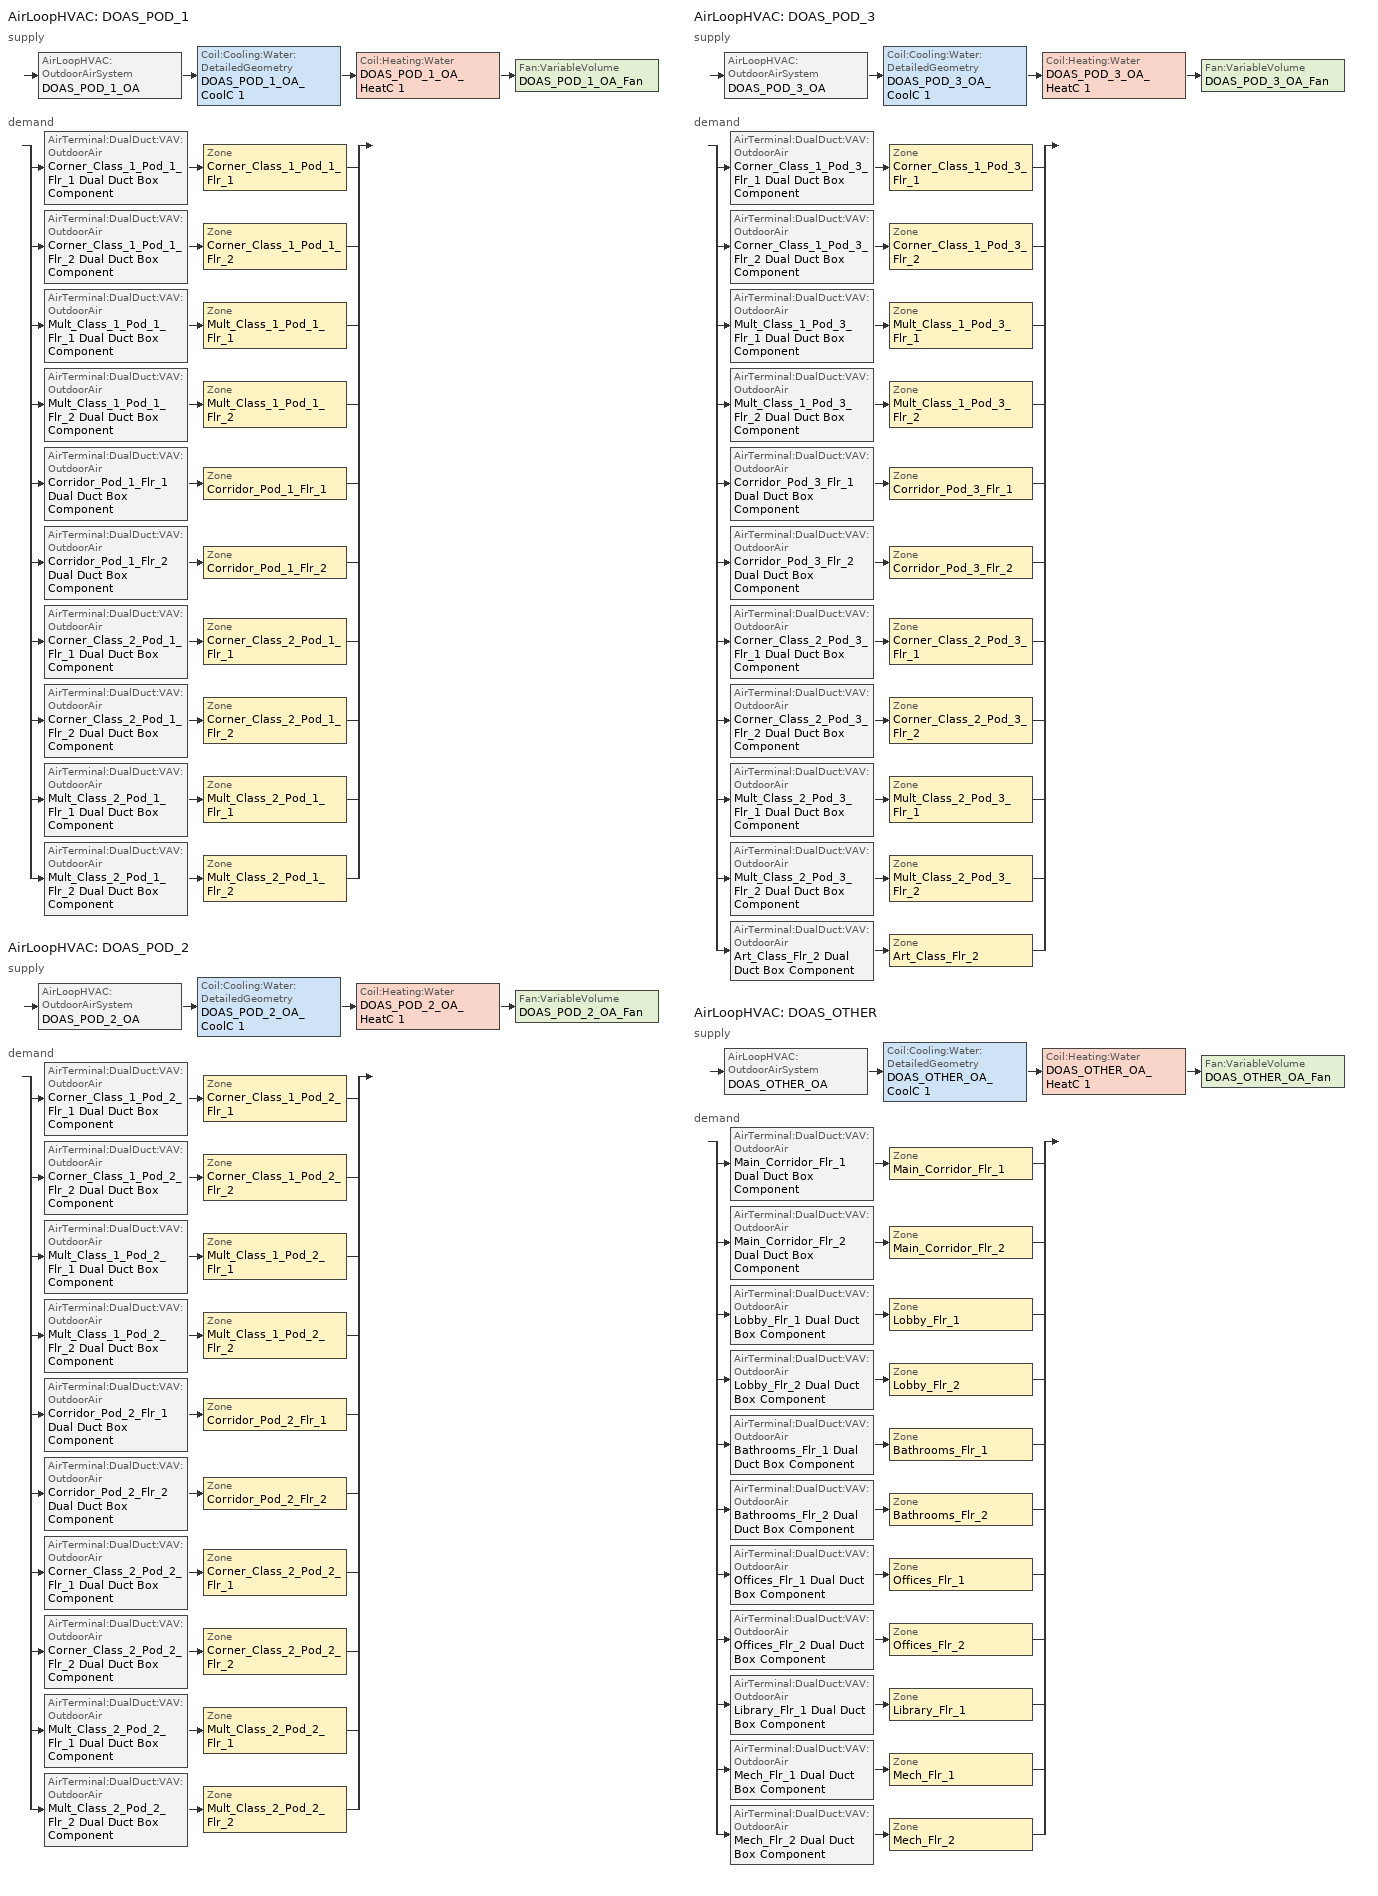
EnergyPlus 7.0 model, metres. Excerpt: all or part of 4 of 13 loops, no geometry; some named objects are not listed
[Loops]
AirLoopHVAC 'DOAS_POD_1'
 supply: AirLoopHVAC:OutdoorAirSystem 'DOAS_POD_1_OA' > Coil:Cooling:Water:DetailedGeometry 'DOAS_POD_1_OA_CoolC 1' > Coil:Heating:Water 'DOAS_POD_1_OA_HeatC 1' > Fan:VariableVolume 'DOAS_POD_1_OA_Fan'
 demand: split
  | AirTerminal:DualDuct:VAV:OutdoorAir 'Corner_Class_1_Pod_1_Flr_1 Dual Duct Box Component' > Zone 'Corner_Class_1_Pod_1_Flr_1'
  | AirTerminal:DualDuct:VAV:OutdoorAir 'Corner_Class_1_Pod_1_Flr_2 Dual Duct Box Component' > Zone 'Corner_Class_1_Pod_1_Flr_2'
  | AirTerminal:DualDuct:VAV:OutdoorAir 'Mult_Class_1_Pod_1_Flr_1 Dual Duct Box Component' > Zone 'Mult_Class_1_Pod_1_Flr_1'
  | AirTerminal:DualDuct:VAV:OutdoorAir 'Mult_Class_1_Pod_1_Flr_2 Dual Duct Box Component' > Zone 'Mult_Class_1_Pod_1_Flr_2'
  | AirTerminal:DualDuct:VAV:OutdoorAir 'Corridor_Pod_1_Flr_1 Dual Duct Box Component' > Zone 'Corridor_Pod_1_Flr_1'
  | AirTerminal:DualDuct:VAV:OutdoorAir 'Corridor_Pod_1_Flr_2 Dual Duct Box Component' > Zone 'Corridor_Pod_1_Flr_2'
  | AirTerminal:DualDuct:VAV:OutdoorAir 'Corner_Class_2_Pod_1_Flr_1 Dual Duct Box Component' > Zone 'Corner_Class_2_Pod_1_Flr_1'
  | AirTerminal:DualDuct:VAV:OutdoorAir 'Corner_Class_2_Pod_1_Flr_2 Dual Duct Box Component' > Zone 'Corner_Class_2_Pod_1_Flr_2'
  | AirTerminal:DualDuct:VAV:OutdoorAir 'Mult_Class_2_Pod_1_Flr_1 Dual Duct Box Component' > Zone 'Mult_Class_2_Pod_1_Flr_1'
  | AirTerminal:DualDuct:VAV:OutdoorAir 'Mult_Class_2_Pod_1_Flr_2 Dual Duct Box Component' > Zone 'Mult_Class_2_Pod_1_Flr_2'
AirLoopHVAC 'DOAS_POD_2'
 supply: AirLoopHVAC:OutdoorAirSystem 'DOAS_POD_2_OA' > Coil:Cooling:Water:DetailedGeometry 'DOAS_POD_2_OA_CoolC 1' > Coil:Heating:Water 'DOAS_POD_2_OA_HeatC 1' > Fan:VariableVolume 'DOAS_POD_2_OA_Fan'
 demand: split
  | AirTerminal:DualDuct:VAV:OutdoorAir 'Corner_Class_1_Pod_2_Flr_1 Dual Duct Box Component' > Zone 'Corner_Class_1_Pod_2_Flr_1'
  | AirTerminal:DualDuct:VAV:OutdoorAir 'Corner_Class_1_Pod_2_Flr_2 Dual Duct Box Component' > Zone 'Corner_Class_1_Pod_2_Flr_2'
  | AirTerminal:DualDuct:VAV:OutdoorAir 'Mult_Class_1_Pod_2_Flr_1 Dual Duct Box Component' > Zone 'Mult_Class_1_Pod_2_Flr_1'
  | AirTerminal:DualDuct:VAV:OutdoorAir 'Mult_Class_1_Pod_2_Flr_2 Dual Duct Box Component' > Zone 'Mult_Class_1_Pod_2_Flr_2'
  | AirTerminal:DualDuct:VAV:OutdoorAir 'Corridor_Pod_2_Flr_1 Dual Duct Box Component' > Zone 'Corridor_Pod_2_Flr_1'
  | AirTerminal:DualDuct:VAV:OutdoorAir 'Corridor_Pod_2_Flr_2 Dual Duct Box Component' > Zone 'Corridor_Pod_2_Flr_2'
  | AirTerminal:DualDuct:VAV:OutdoorAir 'Corner_Class_2_Pod_2_Flr_1 Dual Duct Box Component' > Zone 'Corner_Class_2_Pod_2_Flr_1'
  | AirTerminal:DualDuct:VAV:OutdoorAir 'Corner_Class_2_Pod_2_Flr_2 Dual Duct Box Component' > Zone 'Corner_Class_2_Pod_2_Flr_2'
  | AirTerminal:DualDuct:VAV:OutdoorAir 'Mult_Class_2_Pod_2_Flr_1 Dual Duct Box Component' > Zone 'Mult_Class_2_Pod_2_Flr_1'
  | AirTerminal:DualDuct:VAV:OutdoorAir 'Mult_Class_2_Pod_2_Flr_2 Dual Duct Box Component' > Zone 'Mult_Class_2_Pod_2_Flr_2'
AirLoopHVAC 'DOAS_POD_3'
 supply: AirLoopHVAC:OutdoorAirSystem 'DOAS_POD_3_OA' > Coil:Cooling:Water:DetailedGeometry 'DOAS_POD_3_OA_CoolC 1' > Coil:Heating:Water 'DOAS_POD_3_OA_HeatC 1' > Fan:VariableVolume 'DOAS_POD_3_OA_Fan'
 demand: split
  | AirTerminal:DualDuct:VAV:OutdoorAir 'Corner_Class_1_Pod_3_Flr_1 Dual Duct Box Component' > Zone 'Corner_Class_1_Pod_3_Flr_1'
  | AirTerminal:DualDuct:VAV:OutdoorAir 'Corner_Class_1_Pod_3_Flr_2 Dual Duct Box Component' > Zone 'Corner_Class_1_Pod_3_Flr_2'
  | AirTerminal:DualDuct:VAV:OutdoorAir 'Mult_Class_1_Pod_3_Flr_1 Dual Duct Box Component' > Zone 'Mult_Class_1_Pod_3_Flr_1'
  | AirTerminal:DualDuct:VAV:OutdoorAir 'Mult_Class_1_Pod_3_Flr_2 Dual Duct Box Component' > Zone 'Mult_Class_1_Pod_3_Flr_2'
  | AirTerminal:DualDuct:VAV:OutdoorAir 'Corridor_Pod_3_Flr_1 Dual Duct Box Component' > Zone 'Corridor_Pod_3_Flr_1'
  | AirTerminal:DualDuct:VAV:OutdoorAir 'Corridor_Pod_3_Flr_2 Dual Duct Box Component' > Zone 'Corridor_Pod_3_Flr_2'
  | AirTerminal:DualDuct:VAV:OutdoorAir 'Corner_Class_2_Pod_3_Flr_1 Dual Duct Box Component' > Zone 'Corner_Class_2_Pod_3_Flr_1'
  | AirTerminal:DualDuct:VAV:OutdoorAir 'Corner_Class_2_Pod_3_Flr_2 Dual Duct Box Component' > Zone 'Corner_Class_2_Pod_3_Flr_2'
  | AirTerminal:DualDuct:VAV:OutdoorAir 'Mult_Class_2_Pod_3_Flr_1 Dual Duct Box Component' > Zone 'Mult_Class_2_Pod_3_Flr_1'
  | AirTerminal:DualDuct:VAV:OutdoorAir 'Mult_Class_2_Pod_3_Flr_2 Dual Duct Box Component' > Zone 'Mult_Class_2_Pod_3_Flr_2'
  | AirTerminal:DualDuct:VAV:OutdoorAir 'Art_Class_Flr_2 Dual Duct Box Component' > Zone 'Art_Class_Flr_2'
AirLoopHVAC 'DOAS_OTHER'
 supply: AirLoopHVAC:OutdoorAirSystem 'DOAS_OTHER_OA' > Coil:Cooling:Water:DetailedGeometry 'DOAS_OTHER_OA_CoolC 1' > Coil:Heating:Water 'DOAS_OTHER_OA_HeatC 1' > Fan:VariableVolume 'DOAS_OTHER_OA_Fan'
 demand: split
  | AirTerminal:DualDuct:VAV:OutdoorAir 'Main_Corridor_Flr_1 Dual Duct Box Component' > Zone 'Main_Corridor_Flr_1'
  | AirTerminal:DualDuct:VAV:OutdoorAir 'Main_Corridor_Flr_2 Dual Duct Box Component' > Zone 'Main_Corridor_Flr_2'
  | AirTerminal:DualDuct:VAV:OutdoorAir 'Lobby_Flr_1 Dual Duct Box Component' > Zone 'Lobby_Flr_1'
  | AirTerminal:DualDuct:VAV:OutdoorAir 'Lobby_Flr_2 Dual Duct Box Component' > Zone 'Lobby_Flr_2'
  | AirTerminal:DualDuct:VAV:OutdoorAir 'Bathrooms_Flr_1 Dual Duct Box Component' > Zone 'Bathrooms_Flr_1'
  | AirTerminal:DualDuct:VAV:OutdoorAir 'Bathrooms_Flr_2 Dual Duct Box Component' > Zone 'Bathrooms_Flr_2'
  | AirTerminal:DualDuct:VAV:OutdoorAir 'Offices_Flr_1 Dual Duct Box Component' > Zone 'Offices_Flr_1'
  | AirTerminal:DualDuct:VAV:OutdoorAir 'Offices_Flr_2 Dual Duct Box Component' > Zone 'Offices_Flr_2'
  | AirTerminal:DualDuct:VAV:OutdoorAir 'Library_Flr_1 Dual Duct Box Component' > Zone 'Library_Flr_1'
  | AirTerminal:DualDuct:VAV:OutdoorAir 'Mech_Flr_1 Dual Duct Box Component' > Zone 'Mech_Flr_1'
  | AirTerminal:DualDuct:VAV:OutdoorAir 'Mech_Flr_2 Dual Duct Box Component' > Zone 'Mech_Flr_2'
[Sizing:Zone] Zone Cooling Design Supply Air Temperature {C}=14; Zone Heating Design Supply Air Temperature {C}=40; Zone Cooling Design Supply Air Humidity Ratio {kg-H20/kg-air}=0.0085; Zone Heating Design Supply Air Humidity Ratio {kg-H20/kg-air}=0.008; Cooling Design Air Flow Method {Flow/Zone | DesignDay | DesignDayWithLimit}=DesignDay; Cooling Minimum Air Flow Fraction=0; Heating Design Air Flow Method {Flow/Zone | DesignDay}=DesignDay; Heating Design Air Flow Rate=0; Design Zone Air Distribution Effectiveness in Cooling Mode=1; Design Zone Air Distribution Effectiveness in Heating Mode=1
Name | Design Specification Outdoor Air Object
Corner_Class_1_Pod_1_Flr_1 | Corner_Class_1_Pod_1_Flr_1 OA Design Spec
Corner_Class_1_Pod_1_Flr_2 | Corner_Class_1_Pod_1_Flr_2 OA Design Spec
Mult_Class_1_Pod_1_Flr_1 | Mult_Class_1_Pod_1_Flr_1 OA Design Spec
Mult_Class_1_Pod_1_Flr_2 | Mult_Class_1_Pod_1_Flr_2 OA Design Spec
Corridor_Pod_1_Flr_1 | Corridor_Pod_1_Flr_1 OA Design Spec
Corridor_Pod_1_Flr_2 | Corridor_Pod_1_Flr_2 OA Design Spec
Corner_Class_2_Pod_1_Flr_1 | Corner_Class_2_Pod_1_Flr_1 OA Design Spec
Corner_Class_2_Pod_1_Flr_2 | Corner_Class_2_Pod_1_Flr_2 OA Design Spec
Mult_Class_2_Pod_1_Flr_1 | Mult_Class_2_Pod_1_Flr_1 OA Design Spec
Mult_Class_2_Pod_1_Flr_2 | Mult_Class_2_Pod_1_Flr_2 OA Design Spec
Corner_Class_1_Pod_2_Flr_1 | Corner_Class_1_Pod_2_Flr_1 OA Design Spec
Corner_Class_1_Pod_2_Flr_2 | Corner_Class_1_Pod_2_Flr_2 OA Design Spec
Mult_Class_1_Pod_2_Flr_1 | Mult_Class_1_Pod_2_Flr_1 OA Design Spec
Mult_Class_1_Pod_2_Flr_2 | Mult_Class_1_Pod_2_Flr_2 OA Design Spec
Corridor_Pod_2_Flr_1 | Corridor_Pod_2_Flr_1 OA Design Spec
Corridor_Pod_2_Flr_2 | Corridor_Pod_2_Flr_2 OA Design Spec
Corner_Class_2_Pod_2_Flr_1 | Corner_Class_2_Pod_2_Flr_1 OA Design Spec
Corner_Class_2_Pod_2_Flr_2 | Corner_Class_2_Pod_2_Flr_2 OA Design Spec
Mult_Class_2_Pod_2_Flr_1 | Mult_Class_2_Pod_2_Flr_1 OA Design Spec
Mult_Class_2_Pod_2_Flr_2 | Mult_Class_2_Pod_2_Flr_2 OA Design Spec
Corner_Class_1_Pod_3_Flr_1 | Corner_Class_1_Pod_3_Flr_1 OA Design Spec
Corner_Class_1_Pod_3_Flr_2 | Corner_Class_1_Pod_3_Flr_2 OA Design Spec
Mult_Class_1_Pod_3_Flr_1 | Mult_Class_1_Pod_3_Flr_1 OA Design Spec
Mult_Class_1_Pod_3_Flr_2 | Mult_Class_1_Pod_3_Flr_2 OA Design Spec
Corridor_Pod_3_Flr_1 | Corridor_Pod_3_Flr_1 OA Design Spec
Corridor_Pod_3_Flr_2 | Corridor_Pod_3_Flr_2 OA Design Spec
Corner_Class_2_Pod_3_Flr_1 | Corner_Class_2_Pod_3_Flr_1 OA Design Spec
Corner_Class_2_Pod_3_Flr_2 | Corner_Class_2_Pod_3_Flr_2 OA Design Spec
Mult_Class_2_Pod_3_Flr_1 | Mult_Class_2_Pod_3_Flr_1 OA Design Spec
Mult_Class_2_Pod_3_Flr_2 | Mult_Class_2_Pod_3_Flr_2 OA Design Spec
Art_Class_Flr_2 | Art_Class_Flr_2 OA Design Spec
Main_Corridor_Flr_1 | Main_Corridor_Flr_1 OA Design Spec
Main_Corridor_Flr_2 | Main_Corridor_Flr_2 OA Design Spec
Lobby_Flr_1 | Lobby_Flr_1 OA Design Spec
Lobby_Flr_2 | Lobby_Flr_2 OA Design Spec
Bathrooms_Flr_1 | Bathrooms_Flr_1 OA Design Spec
Bathrooms_Flr_2 | Bathrooms_Flr_2 OA Design Spec
Offices_Flr_1 | Offices_Flr_1 OA Design Spec
Offices_Flr_2 | Offices_Flr_2 OA Design Spec
Library_Flr_1 | Library_Flr_1 OA Design Spec
Mech_Flr_1 | Mech_Flr_1 OA Design Spec
Mech_Flr_2 | Mech_Flr_2 OA Design Spec
[DesignSpecification:OutdoorAir] Outdoor Air Flow Air Changes per Hour {1/hr}=0
Name | Outdoor Air Method | Outdoor Air Flow Per Person {m3/s-person} | Outdoor Air Flow Per Zone Floor Area {m3/s-m2} | Outdoor Air Flow Per Zone {m3/s} | Outdoor Air Flow per Person {m3/s-person} | Outdoor Air Flow per Zone Floor Area {m3/s-m2} | Outdoor Air Flow per Zone {m3/s} | Outdoor Air Flow Rate Fraction Schedule
Corner_Class_1_Pod_1_Flr_1 OA Design Spec; Corner_Class_1_Pod_1_Flr_2 OA Design Spec; Mult_Class_1_Pod_1_Flr_1 OA Design Spec; Mult_Class_1_Pod_1_Flr_2 OA Design Spec; Corner_Class_2_Pod_1_Flr_1 OA Design Spec; Corner_Class_2_Pod_1_Flr_2 OA Design Spec; Mult_Class_2_Pod_1_Flr_1 OA Design Spec; Mult_Class_2_Pod_1_Flr_2 OA Design Spec; Corner_Class_1_Pod_2_Flr_1 OA Design Spec; Corner_Class_1_Pod_2_Flr_2 OA Design Spec; Mult_Class_1_Pod_2_Flr_1 OA Design Spec; Mult_Class_1_Pod_2_Flr_2 OA Design Spec; Corner_Class_2_Pod_2_Flr_1 OA Design Spec; Corner_Class_2_Pod_2_Flr_2 OA Design Spec; Mult_Class_2_Pod_2_Flr_1 OA Design Spec; Mult_Class_2_Pod_2_Flr_2 OA Design Spec; Corner_Class_1_Pod_3_Flr_1 OA Design Spec; Corner_Class_1_Pod_3_Flr_2 OA Design Spec; Mult_Class_1_Pod_3_Flr_1 OA Design Spec; Mult_Class_1_Pod_3_Flr_2 OA Design Spec; Corner_Class_2_Pod_3_Flr_1 OA Design Spec; Corner_Class_2_Pod_3_Flr_2 OA Design Spec; Mult_Class_2_Pod_3_Flr_1 OA Design Spec; Mult_Class_2_Pod_3_Flr_2 OA Design Spec; Library_Flr_1 OA Design Spec | Sum | 0.004719 | 0.00061 | 0
Corner_Class_1_Pod_1_Flr_1 Dual Duct Box OA Design Spec; Corner_Class_1_Pod_1_Flr_2 Dual Duct Box OA Design Spec; Mult_Class_1_Pod_1_Flr_1 Dual Duct Box OA Design Spec; Mult_Class_1_Pod_1_Flr_2 Dual Duct Box OA Design Spec; Corner_Class_2_Pod_1_Flr_1 Dual Duct Box OA Design Spec; Corner_Class_2_Pod_1_Flr_2 Dual Duct Box OA Design Spec; Mult_Class_2_Pod_1_Flr_1 Dual Duct Box OA Design Spec; Mult_Class_2_Pod_1_Flr_2 Dual Duct Box OA Design Spec; Corner_Class_1_Pod_2_Flr_1 Dual Duct Box OA Design Spec; Corner_Class_1_Pod_2_Flr_2 Dual Duct Box OA Design Spec; Mult_Class_1_Pod_2_Flr_1 Dual Duct Box OA Design Spec; Mult_Class_1_Pod_2_Flr_2 Dual Duct Box OA Design Spec; Corner_Class_2_Pod_2_Flr_1 Dual Duct Box OA Design Spec; Corner_Class_2_Pod_2_Flr_2 Dual Duct Box OA Design Spec; Mult_Class_2_Pod_2_Flr_1 Dual Duct Box OA Design Spec; Mult_Class_2_Pod_2_Flr_2 Dual Duct Box OA Design Spec; Corner_Class_1_Pod_3_Flr_1 Dual Duct Box OA Design Spec; Corner_Class_1_Pod_3_Flr_2 Dual Duct Box OA Design Spec; Mult_Class_1_Pod_3_Flr_1 Dual Duct Box OA Design Spec; Mult_Class_1_Pod_3_Flr_2 Dual Duct Box OA Design Spec; Corner_Class_2_Pod_3_Flr_1 Dual Duct Box OA Design Spec; Corner_Class_2_Pod_3_Flr_2 Dual Duct Box OA Design Spec; Mult_Class_2_Pod_3_Flr_1 Dual Duct Box OA Design Spec; Mult_Class_2_Pod_3_Flr_2 Dual Duct Box OA Design Spec; Library_Flr_1 Dual Duct Box OA Design Spec | Sum |  |  |  | 0.004719 | 0.00061 | 0 | MinOA_Sched
Corridor_Pod_1_Flr_1 OA Design Spec; Corridor_Pod_1_Flr_2 OA Design Spec; Corridor_Pod_2_Flr_1 OA Design Spec; Corridor_Pod_2_Flr_2 OA Design Spec; Corridor_Pod_3_Flr_1 OA Design Spec; Corridor_Pod_3_Flr_2 OA Design Spec | Flow/Zone | 0 | 0 | 0.0976
Corridor_Pod_1_Flr_1 Dual Duct Box OA Design Spec; Corridor_Pod_1_Flr_2 Dual Duct Box OA Design Spec; Corridor_Pod_2_Flr_1 Dual Duct Box OA Design Spec; Corridor_Pod_2_Flr_2 Dual Duct Box OA Design Spec; Corridor_Pod_3_Flr_1 Dual Duct Box OA Design Spec; Corridor_Pod_3_Flr_2 Dual Duct Box OA Design Spec | Flow/Zone |  |  |  | 0 | 0 | 0.0976 | MinOA_Sched
Art_Class_Flr_2 OA Design Spec | Sum | 0.004719 | 0.000914 | 0
Art_Class_Flr_2 Dual Duct Box OA Design Spec | Sum |  |  |  | 0.004719 | 0.000914 | 0 | MinOA_Sched
Main_Corridor_Flr_1 OA Design Spec; Main_Corridor_Flr_2 OA Design Spec | Flow/Zone | 0 | 0 | 0.3477
Main_Corridor_Flr_1 Dual Duct Box OA Design Spec; Main_Corridor_Flr_2 Dual Duct Box OA Design Spec | Flow/Zone |  |  |  | 0 | 0 | 0.3477 | MinOA_Sched
Lobby_Flr_1 OA Design Spec; Lobby_Flr_2 OA Design Spec | Flow/Zone | 0 | 0 | 0.06405
Lobby_Flr_1 Dual Duct Box OA Design Spec; Lobby_Flr_2 Dual Duct Box OA Design Spec | Flow/Zone |  |  |  | 0 | 0 | 0.06405 | MinOA_Sched
Bathrooms_Flr_1 OA Design Spec; Bathrooms_Flr_2 OA Design Spec | Flow/Zone | 0 | 0 | 0.42672
Bathrooms_Flr_1 Dual Duct Box OA Design Spec; Bathrooms_Flr_2 Dual Duct Box OA Design Spec | Flow/Zone |  |  |  | 0 | 0 | 0.42672 | MinOA_Sched
Offices_Flr_1 OA Design Spec; Offices_Flr_2 OA Design Spec | Sum | 0.00236 | 0.000305 | 0
Offices_Flr_1 Dual Duct Box OA Design Spec; Offices_Flr_2 Dual Duct Box OA Design Spec | Sum |  |  |  | 0.00236 | 0.000305 | 0 | MinOA_Sched
Mech_Flr_1 OA Design Spec; Mech_Flr_2 OA Design Spec | Flow/Zone | 0 | 0 | 0.10431
Mech_Flr_1 Dual Duct Box OA Design Spec; Mech_Flr_2 Dual Duct Box OA Design Spec | Flow/Zone |  |  |  | 0 | 0 | 0.10431 | MinOA_Sched
[ZoneControl:Thermostat] Control Type Schedule=Dual Zone Control Type Sched
Name | Zone | Control 1
Corner_Class_1_Pod_1_Flr_1 Thermostat | Corner_Class_1_Pod_1_Flr_1 | Corner_Class_1_Pod_1_Flr_1 DualSPSched
Corner_Class_1_Pod_1_Flr_2 Thermostat | Corner_Class_1_Pod_1_Flr_2 | Corner_Class_1_Pod_1_Flr_2 DualSPSched
Mult_Class_1_Pod_1_Flr_1 Thermostat | Mult_Class_1_Pod_1_Flr_1 | Mult_Class_1_Pod_1_Flr_1 DualSPSched
Mult_Class_1_Pod_1_Flr_2 Thermostat | Mult_Class_1_Pod_1_Flr_2 | Mult_Class_1_Pod_1_Flr_2 DualSPSched
Corridor_Pod_1_Flr_1 Thermostat | Corridor_Pod_1_Flr_1 | Corridor_Pod_1_Flr_1 DualSPSched
Corridor_Pod_1_Flr_2 Thermostat | Corridor_Pod_1_Flr_2 | Corridor_Pod_1_Flr_2 DualSPSched
Corner_Class_2_Pod_1_Flr_1 Thermostat | Corner_Class_2_Pod_1_Flr_1 | Corner_Class_2_Pod_1_Flr_1 DualSPSched
Corner_Class_2_Pod_1_Flr_2 Thermostat | Corner_Class_2_Pod_1_Flr_2 | Corner_Class_2_Pod_1_Flr_2 DualSPSched
Mult_Class_2_Pod_1_Flr_1 Thermostat | Mult_Class_2_Pod_1_Flr_1 | Mult_Class_2_Pod_1_Flr_1 DualSPSched
Mult_Class_2_Pod_1_Flr_2 Thermostat | Mult_Class_2_Pod_1_Flr_2 | Mult_Class_2_Pod_1_Flr_2 DualSPSched
Corner_Class_1_Pod_2_Flr_1 Thermostat | Corner_Class_1_Pod_2_Flr_1 | Corner_Class_1_Pod_2_Flr_1 DualSPSched
Corner_Class_1_Pod_2_Flr_2 Thermostat | Corner_Class_1_Pod_2_Flr_2 | Corner_Class_1_Pod_2_Flr_2 DualSPSched
Mult_Class_1_Pod_2_Flr_1 Thermostat | Mult_Class_1_Pod_2_Flr_1 | Mult_Class_1_Pod_2_Flr_1 DualSPSched
Mult_Class_1_Pod_2_Flr_2 Thermostat | Mult_Class_1_Pod_2_Flr_2 | Mult_Class_1_Pod_2_Flr_2 DualSPSched
Corridor_Pod_2_Flr_1 Thermostat | Corridor_Pod_2_Flr_1 | Corridor_Pod_2_Flr_1 DualSPSched
Corridor_Pod_2_Flr_2 Thermostat | Corridor_Pod_2_Flr_2 | Corridor_Pod_2_Flr_2 DualSPSched
Corner_Class_2_Pod_2_Flr_1 Thermostat | Corner_Class_2_Pod_2_Flr_1 | Corner_Class_2_Pod_2_Flr_1 DualSPSched
Corner_Class_2_Pod_2_Flr_2 Thermostat | Corner_Class_2_Pod_2_Flr_2 | Corner_Class_2_Pod_2_Flr_2 DualSPSched
Mult_Class_2_Pod_2_Flr_1 Thermostat | Mult_Class_2_Pod_2_Flr_1 | Mult_Class_2_Pod_2_Flr_1 DualSPSched
Mult_Class_2_Pod_2_Flr_2 Thermostat | Mult_Class_2_Pod_2_Flr_2 | Mult_Class_2_Pod_2_Flr_2 DualSPSched
Corner_Class_1_Pod_3_Flr_1 Thermostat | Corner_Class_1_Pod_3_Flr_1 | Corner_Class_1_Pod_3_Flr_1 DualSPSched
Corner_Class_1_Pod_3_Flr_2 Thermostat | Corner_Class_1_Pod_3_Flr_2 | Corner_Class_1_Pod_3_Flr_2 DualSPSched
Mult_Class_1_Pod_3_Flr_1 Thermostat | Mult_Class_1_Pod_3_Flr_1 | Mult_Class_1_Pod_3_Flr_1 DualSPSched
Mult_Class_1_Pod_3_Flr_2 Thermostat | Mult_Class_1_Pod_3_Flr_2 | Mult_Class_1_Pod_3_Flr_2 DualSPSched
Corridor_Pod_3_Flr_1 Thermostat | Corridor_Pod_3_Flr_1 | Corridor_Pod_3_Flr_1 DualSPSched
Corridor_Pod_3_Flr_2 Thermostat | Corridor_Pod_3_Flr_2 | Corridor_Pod_3_Flr_2 DualSPSched
Corner_Class_2_Pod_3_Flr_1 Thermostat | Corner_Class_2_Pod_3_Flr_1 | Corner_Class_2_Pod_3_Flr_1 DualSPSched
Corner_Class_2_Pod_3_Flr_2 Thermostat | Corner_Class_2_Pod_3_Flr_2 | Corner_Class_2_Pod_3_Flr_2 DualSPSched
Mult_Class_2_Pod_3_Flr_1 Thermostat | Mult_Class_2_Pod_3_Flr_1 | Mult_Class_2_Pod_3_Flr_1 DualSPSched
Mult_Class_2_Pod_3_Flr_2 Thermostat | Mult_Class_2_Pod_3_Flr_2 | Mult_Class_2_Pod_3_Flr_2 DualSPSched
Art_Class_Flr_2 Thermostat | Art_Class_Flr_2 | Art_Class_Flr_2 DualSPSched
Main_Corridor_Flr_1 Thermostat | Main_Corridor_Flr_1 | Main_Corridor_Flr_1 DualSPSched
Main_Corridor_Flr_2 Thermostat | Main_Corridor_Flr_2 | Main_Corridor_Flr_2 DualSPSched
Lobby_Flr_1 Thermostat | Lobby_Flr_1 | Lobby_Flr_1 DualSPSched
Lobby_Flr_2 Thermostat | Lobby_Flr_2 | Lobby_Flr_2 DualSPSched
Bathrooms_Flr_1 Thermostat | Bathrooms_Flr_1 | Bathrooms_Flr_1 DualSPSched
Bathrooms_Flr_2 Thermostat | Bathrooms_Flr_2 | Bathrooms_Flr_2 DualSPSched
Offices_Flr_1 Thermostat | Offices_Flr_1 | Offices_Flr_1 DualSPSched
Offices_Flr_2 Thermostat | Offices_Flr_2 | Offices_Flr_2 DualSPSched
Library_Flr_1 Thermostat | Library_Flr_1 | Library_Flr_1 DualSPSched
Mech_Flr_1 Thermostat | Mech_Flr_1 | Mech_Flr_1 DualSPSched
Mech_Flr_2 Thermostat | Mech_Flr_2 | Mech_Flr_2 DualSPSched
[ThermostatSetpoint:DualSetpoint] Heating Setpoint Temperature Schedule=HtgSetP_Sch; Cooling Setpoint Temperature Schedule=ClgSetP_Sch
Corner_Class_1_Pod_1_Flr_1 DualSPSched; Corner_Class_1_Pod_1_Flr_2 DualSPSched; Mult_Class_1_Pod_1_Flr_1 DualSPSched; Mult_Class_1_Pod_1_Flr_2 DualSPSched; Corridor_Pod_1_Flr_1 DualSPSched; Corridor_Pod_1_Flr_2 DualSPSched; Corner_Class_2_Pod_1_Flr_1 DualSPSched; Corner_Class_2_Pod_1_Flr_2 DualSPSched; Mult_Class_2_Pod_1_Flr_1 DualSPSched; Mult_Class_2_Pod_1_Flr_2 DualSPSched; Corner_Class_1_Pod_2_Flr_1 DualSPSched; Corner_Class_1_Pod_2_Flr_2 DualSPSched; Mult_Class_1_Pod_2_Flr_1 DualSPSched; Mult_Class_1_Pod_2_Flr_2 DualSPSched; Corridor_Pod_2_Flr_1 DualSPSched; Corridor_Pod_2_Flr_2 DualSPSched; Corner_Class_2_Pod_2_Flr_1 DualSPSched; Corner_Class_2_Pod_2_Flr_2 DualSPSched; Mult_Class_2_Pod_2_Flr_1 DualSPSched; Mult_Class_2_Pod_2_Flr_2 DualSPSched; Corner_Class_1_Pod_3_Flr_1 DualSPSched; Corner_Class_1_Pod_3_Flr_2 DualSPSched; Mult_Class_1_Pod_3_Flr_1 DualSPSched; Mult_Class_1_Pod_3_Flr_2 DualSPSched; Corridor_Pod_3_Flr_1 DualSPSched; Corridor_Pod_3_Flr_2 DualSPSched; Corner_Class_2_Pod_3_Flr_1 DualSPSched; Corner_Class_2_Pod_3_Flr_2 DualSPSched; Mult_Class_2_Pod_3_Flr_1 DualSPSched; Mult_Class_2_Pod_3_Flr_2 DualSPSched; Art_Class_Flr_2 DualSPSched; Main_Corridor_Flr_1 DualSPSched; Main_Corridor_Flr_2 DualSPSched; Lobby_Flr_1 DualSPSched; Lobby_Flr_2 DualSPSched; Bathrooms_Flr_1 DualSPSched; Bathrooms_Flr_2 DualSPSched; Offices_Flr_1 DualSPSched; Offices_Flr_2 DualSPSched; Library_Flr_1 DualSPSched; Mech_Flr_1 DualSPSched; Mech_Flr_2 DualSPSched
[Zone equipment]
Corner_Class_1_Pod_1_Flr_1: Corner_Class_1_Pod_1_Flr_1 Dual Duct Box Component, Corner_Class_1_Pod_1_Flr_1 Heat Pump
Corner_Class_1_Pod_1_Flr_2: Corner_Class_1_Pod_1_Flr_2 Dual Duct Box Component, Corner_Class_1_Pod_1_Flr_2 Heat Pump
Mult_Class_1_Pod_1_Flr_1: Mult_Class_1_Pod_1_Flr_1 Dual Duct Box Component, Mult_Class_1_Pod_1_Flr_1 Heat Pump
Mult_Class_1_Pod_1_Flr_2: Mult_Class_1_Pod_1_Flr_2 Dual Duct Box Component, Mult_Class_1_Pod_1_Flr_2 Heat Pump
Corridor_Pod_1_Flr_1: Corridor_Pod_1_Flr_1 Dual Duct Box Component, Corridor_Pod_1_Flr_1 Heat Pump
Corridor_Pod_1_Flr_2: Corridor_Pod_1_Flr_2 Dual Duct Box Component, Corridor_Pod_1_Flr_2 Heat Pump
Corner_Class_2_Pod_1_Flr_1: Corner_Class_2_Pod_1_Flr_1 Dual Duct Box Component, Corner_Class_2_Pod_1_Flr_1 Heat Pump
Corner_Class_2_Pod_1_Flr_2: Corner_Class_2_Pod_1_Flr_2 Dual Duct Box Component, Corner_Class_2_Pod_1_Flr_2 Heat Pump
Mult_Class_2_Pod_1_Flr_1: Mult_Class_2_Pod_1_Flr_1 Dual Duct Box Component, Mult_Class_2_Pod_1_Flr_1 Heat Pump
Mult_Class_2_Pod_1_Flr_2: Mult_Class_2_Pod_1_Flr_2 Dual Duct Box Component, Mult_Class_2_Pod_1_Flr_2 Heat Pump
Corner_Class_1_Pod_2_Flr_1: Corner_Class_1_Pod_2_Flr_1 Dual Duct Box Component, Corner_Class_1_Pod_2_Flr_1 Heat Pump
Corner_Class_1_Pod_2_Flr_2: Corner_Class_1_Pod_2_Flr_2 Dual Duct Box Component, Corner_Class_1_Pod_2_Flr_2 Heat Pump
Mult_Class_1_Pod_2_Flr_1: Mult_Class_1_Pod_2_Flr_1 Dual Duct Box Component, Mult_Class_1_Pod_2_Flr_1 Heat Pump
Mult_Class_1_Pod_2_Flr_2: Mult_Class_1_Pod_2_Flr_2 Dual Duct Box Component, Mult_Class_1_Pod_2_Flr_2 Heat Pump
Corridor_Pod_2_Flr_1: Corridor_Pod_2_Flr_1 Dual Duct Box Component, Corridor_Pod_2_Flr_1 Heat Pump
Corridor_Pod_2_Flr_2: Corridor_Pod_2_Flr_2 Dual Duct Box Component, Corridor_Pod_2_Flr_2 Heat Pump
Corner_Class_2_Pod_2_Flr_1: Corner_Class_2_Pod_2_Flr_1 Dual Duct Box Component, Corner_Class_2_Pod_2_Flr_1 Heat Pump
Corner_Class_2_Pod_2_Flr_2: Corner_Class_2_Pod_2_Flr_2 Dual Duct Box Component, Corner_Class_2_Pod_2_Flr_2 Heat Pump
Mult_Class_2_Pod_2_Flr_1: Mult_Class_2_Pod_2_Flr_1 Dual Duct Box Component, Mult_Class_2_Pod_2_Flr_1 Heat Pump
Mult_Class_2_Pod_2_Flr_2: Mult_Class_2_Pod_2_Flr_2 Dual Duct Box Component, Mult_Class_2_Pod_2_Flr_2 Heat Pump
Corner_Class_1_Pod_3_Flr_1: Corner_Class_1_Pod_3_Flr_1 Dual Duct Box Component, Corner_Class_1_Pod_3_Flr_1 Heat Pump
Corner_Class_1_Pod_3_Flr_2: Corner_Class_1_Pod_3_Flr_2 Dual Duct Box Component, Corner_Class_1_Pod_3_Flr_2 Heat Pump
Mult_Class_1_Pod_3_Flr_1: Mult_Class_1_Pod_3_Flr_1 Dual Duct Box Component, Mult_Class_1_Pod_3_Flr_1 Heat Pump
Mult_Class_1_Pod_3_Flr_2: Mult_Class_1_Pod_3_Flr_2 Dual Duct Box Component, Mult_Class_1_Pod_3_Flr_2 Heat Pump
Corridor_Pod_3_Flr_1: Corridor_Pod_3_Flr_1 Dual Duct Box Component, Corridor_Pod_3_Flr_1 Heat Pump
Corridor_Pod_3_Flr_2: Corridor_Pod_3_Flr_2 Dual Duct Box Component, Corridor_Pod_3_Flr_2 Heat Pump
Corner_Class_2_Pod_3_Flr_1: Corner_Class_2_Pod_3_Flr_1 Dual Duct Box Component, Corner_Class_2_Pod_3_Flr_1 Heat Pump
Corner_Class_2_Pod_3_Flr_2: Corner_Class_2_Pod_3_Flr_2 Dual Duct Box Component, Corner_Class_2_Pod_3_Flr_2 Heat Pump
Mult_Class_2_Pod_3_Flr_1: Mult_Class_2_Pod_3_Flr_1 Dual Duct Box Component, Mult_Class_2_Pod_3_Flr_1 Heat Pump
Mult_Class_2_Pod_3_Flr_2: Mult_Class_2_Pod_3_Flr_2 Dual Duct Box Component, Mult_Class_2_Pod_3_Flr_2 Heat Pump
Art_Class_Flr_2: Art_Class_Flr_2 Dual Duct Box Component, Art_Class_Flr_2 Heat Pump
Main_Corridor_Flr_1: Main_Corridor_Flr_1 Dual Duct Box Component, Main_Corridor_Flr_1 Heat Pump
Main_Corridor_Flr_2: Main_Corridor_Flr_2 Dual Duct Box Component, Main_Corridor_Flr_2 Heat Pump
Lobby_Flr_1: Lobby_Flr_1 Dual Duct Box Component, Lobby_Flr_1 Heat Pump
Lobby_Flr_2: Lobby_Flr_2 Dual Duct Box Component, Lobby_Flr_2 Heat Pump
Bathrooms_Flr_1: Bathrooms_Flr_1 Dual Duct Box Component, Bathrooms_Flr_1 Heat Pump, Bathrooms_Flr_1 Exhaust Fan 1
Bathrooms_Flr_2: Bathrooms_Flr_2 Dual Duct Box Component, Bathrooms_Flr_2 Heat Pump, Bathrooms_Flr_2 Exhaust Fan 1
Offices_Flr_1: Offices_Flr_1 Dual Duct Box Component, Offices_Flr_1 Heat Pump
Offices_Flr_2: Offices_Flr_2 Dual Duct Box Component, Offices_Flr_2 Heat Pump
Library_Flr_1: Library_Flr_1 Dual Duct Box Component, Library_Flr_1 Heat Pump
Mech_Flr_1: Mech_Flr_1 Dual Duct Box Component, Mech_Flr_1 Heat Pump
Mech_Flr_2: Mech_Flr_2 Dual Duct Box Component, Mech_Flr_2 Heat Pump
[AirTerminal:DualDuct:VAV:OutdoorAir] Availability Schedule=ALWAYS_ON; Maximum Damper Air Flow Rate {m3/s}=AUTOSIZE
Name | Design Specification Outdoor Air Object | Per Person Ventilation Rate Mode
Corner_Class_1_Pod_1_Flr_1 Dual Duct Box Component | Corner_Class_1_Pod_1_Flr_1 Dual Duct Box OA Design Spec | CurrentOccupancy
Corner_Class_1_Pod_1_Flr_2 Dual Duct Box Component | Corner_Class_1_Pod_1_Flr_2 Dual Duct Box OA Design Spec | CurrentOccupancy
Mult_Class_1_Pod_1_Flr_1 Dual Duct Box Component | Mult_Class_1_Pod_1_Flr_1 Dual Duct Box OA Design Spec | CurrentOccupancy
Mult_Class_1_Pod_1_Flr_2 Dual Duct Box Component | Mult_Class_1_Pod_1_Flr_2 Dual Duct Box OA Design Spec | CurrentOccupancy
Corridor_Pod_1_Flr_1 Dual Duct Box Component | Corridor_Pod_1_Flr_1 Dual Duct Box OA Design Spec | DesignOccupancy
Corridor_Pod_1_Flr_2 Dual Duct Box Component | Corridor_Pod_1_Flr_2 Dual Duct Box OA Design Spec | DesignOccupancy
Corner_Class_2_Pod_1_Flr_1 Dual Duct Box Component | Corner_Class_2_Pod_1_Flr_1 Dual Duct Box OA Design Spec | CurrentOccupancy
Corner_Class_2_Pod_1_Flr_2 Dual Duct Box Component | Corner_Class_2_Pod_1_Flr_2 Dual Duct Box OA Design Spec | CurrentOccupancy
Mult_Class_2_Pod_1_Flr_1 Dual Duct Box Component | Mult_Class_2_Pod_1_Flr_1 Dual Duct Box OA Design Spec | CurrentOccupancy
Mult_Class_2_Pod_1_Flr_2 Dual Duct Box Component | Mult_Class_2_Pod_1_Flr_2 Dual Duct Box OA Design Spec | CurrentOccupancy
Corner_Class_1_Pod_2_Flr_1 Dual Duct Box Component | Corner_Class_1_Pod_2_Flr_1 Dual Duct Box OA Design Spec | CurrentOccupancy
Corner_Class_1_Pod_2_Flr_2 Dual Duct Box Component | Corner_Class_1_Pod_2_Flr_2 Dual Duct Box OA Design Spec | CurrentOccupancy
Mult_Class_1_Pod_2_Flr_1 Dual Duct Box Component | Mult_Class_1_Pod_2_Flr_1 Dual Duct Box OA Design Spec | CurrentOccupancy
Mult_Class_1_Pod_2_Flr_2 Dual Duct Box Component | Mult_Class_1_Pod_2_Flr_2 Dual Duct Box OA Design Spec | CurrentOccupancy
Corridor_Pod_2_Flr_1 Dual Duct Box Component | Corridor_Pod_2_Flr_1 Dual Duct Box OA Design Spec | DesignOccupancy
Corridor_Pod_2_Flr_2 Dual Duct Box Component | Corridor_Pod_2_Flr_2 Dual Duct Box OA Design Spec | DesignOccupancy
Corner_Class_2_Pod_2_Flr_1 Dual Duct Box Component | Corner_Class_2_Pod_2_Flr_1 Dual Duct Box OA Design Spec | CurrentOccupancy
Corner_Class_2_Pod_2_Flr_2 Dual Duct Box Component | Corner_Class_2_Pod_2_Flr_2 Dual Duct Box OA Design Spec | CurrentOccupancy
Mult_Class_2_Pod_2_Flr_1 Dual Duct Box Component | Mult_Class_2_Pod_2_Flr_1 Dual Duct Box OA Design Spec | CurrentOccupancy
Mult_Class_2_Pod_2_Flr_2 Dual Duct Box Component | Mult_Class_2_Pod_2_Flr_2 Dual Duct Box OA Design Spec | CurrentOccupancy
Corner_Class_1_Pod_3_Flr_1 Dual Duct Box Component | Corner_Class_1_Pod_3_Flr_1 Dual Duct Box OA Design Spec | CurrentOccupancy
Corner_Class_1_Pod_3_Flr_2 Dual Duct Box Component | Corner_Class_1_Pod_3_Flr_2 Dual Duct Box OA Design Spec | CurrentOccupancy
Mult_Class_1_Pod_3_Flr_1 Dual Duct Box Component | Mult_Class_1_Pod_3_Flr_1 Dual Duct Box OA Design Spec | CurrentOccupancy
Mult_Class_1_Pod_3_Flr_2 Dual Duct Box Component | Mult_Class_1_Pod_3_Flr_2 Dual Duct Box OA Design Spec | CurrentOccupancy
Corridor_Pod_3_Flr_1 Dual Duct Box Component | Corridor_Pod_3_Flr_1 Dual Duct Box OA Design Spec | DesignOccupancy
Corridor_Pod_3_Flr_2 Dual Duct Box Component | Corridor_Pod_3_Flr_2 Dual Duct Box OA Design Spec | DesignOccupancy
Corner_Class_2_Pod_3_Flr_1 Dual Duct Box Component | Corner_Class_2_Pod_3_Flr_1 Dual Duct Box OA Design Spec | CurrentOccupancy
Corner_Class_2_Pod_3_Flr_2 Dual Duct Box Component | Corner_Class_2_Pod_3_Flr_2 Dual Duct Box OA Design Spec | CurrentOccupancy
Mult_Class_2_Pod_3_Flr_1 Dual Duct Box Component | Mult_Class_2_Pod_3_Flr_1 Dual Duct Box OA Design Spec | CurrentOccupancy
Mult_Class_2_Pod_3_Flr_2 Dual Duct Box Component | Mult_Class_2_Pod_3_Flr_2 Dual Duct Box OA Design Spec | CurrentOccupancy
Art_Class_Flr_2 Dual Duct Box Component | Art_Class_Flr_2 Dual Duct Box OA Design Spec | CurrentOccupancy
Main_Corridor_Flr_1 Dual Duct Box Component | Main_Corridor_Flr_1 Dual Duct Box OA Design Spec | DesignOccupancy
Main_Corridor_Flr_2 Dual Duct Box Component | Main_Corridor_Flr_2 Dual Duct Box OA Design Spec | DesignOccupancy
Lobby_Flr_1 Dual Duct Box Component | Lobby_Flr_1 Dual Duct Box OA Design Spec | DesignOccupancy
Lobby_Flr_2 Dual Duct Box Component | Lobby_Flr_2 Dual Duct Box OA Design Spec | DesignOccupancy
Bathrooms_Flr_1 Dual Duct Box Component | Bathrooms_Flr_1 Dual Duct Box OA Design Spec | DesignOccupancy
Bathrooms_Flr_2 Dual Duct Box Component | Bathrooms_Flr_2 Dual Duct Box OA Design Spec | DesignOccupancy
Offices_Flr_1 Dual Duct Box Component | Offices_Flr_1 Dual Duct Box OA Design Spec | CurrentOccupancy
Offices_Flr_2 Dual Duct Box Component | Offices_Flr_2 Dual Duct Box OA Design Spec | CurrentOccupancy
Library_Flr_1 Dual Duct Box Component | Library_Flr_1 Dual Duct Box OA Design Spec | CurrentOccupancy
Mech_Flr_1 Dual Duct Box Component | Mech_Flr_1 Dual Duct Box OA Design Spec | DesignOccupancy
Mech_Flr_2 Dual Duct Box Component | Mech_Flr_2 Dual Duct Box OA Design Spec | DesignOccupancy
[Fan:ZoneExhaust] Availability Schedule=MinOA_Sched; Fan Efficiency=0.45; Pressure Rise {Pa}=125; Maximum Flow Rate {m3/s} [*******]=0.4267
Bathrooms_Flr_1 Exhaust Fan 1; Bathrooms_Flr_2 Exhaust Fan 1
[AirLoopHVAC] Design Supply Air Flow Rate {m3/s}=AUTOSIZE
DOAS_POD_1; DOAS_POD_2; DOAS_POD_3; DOAS_OTHER
[Controller:WaterCoil] Control Variable {Temperature | HumidityRatio | TemperatureAndHumidityRatio | Flow}=Temperature; Maximum Actuated Flow {m3/s}=AUTOSIZE; Minimum Actuated Flow {m3/s}=0
Name | Action {Normal | Reverse} | Actuator Variable {Flow} | Actuator Variable {FLOW} | Controller Convergence Tolerance {delta C} [Delta temp from setpoint]
DOAS_POD_1_OA_CoolC 1_Controller; DOAS_POD_2_OA_CoolC 1_Controller; DOAS_POD_3_OA_CoolC 1_Controller; DOAS_OTHER_OA_CoolC 1_Controller | Reverse | Flow
DOAS_POD_1_OA_HeatC 1_Controller; DOAS_POD_2_OA_HeatC 1_Controller; DOAS_POD_3_OA_HeatC 1_Controller; DOAS_OTHER_OA_HeatC 1_Controller | Normal |  | Flow | 0.0001
[SetpointManager:Scheduled] Control Variable {Temperature | Others}=Temperature; Schedule=DOAS_SAT_Sch
Name | Setpoint Node or NodeList
DOAS_POD_1 SAT Setpoint | DOAS_POD_1 Supply Equipment Outlet Node
DOAS_POD_2 SAT Setpoint | DOAS_POD_2 Supply Equipment Outlet Node
DOAS_POD_3 SAT Setpoint | DOAS_POD_3 Supply Equipment Outlet Node
DOAS_OTHER SAT Setpoint | DOAS_OTHER Supply Equipment Outlet Node
[SetpointManager:MixedAir]
Name | Control Variable {Temperature} | Setpoint Node or NodeList | Control Variable
DOAS_POD_1_OA_CoolC 1 SAT Manager | Temperature | DOAS_POD_1_OA_CoolC 1-DOAS_POD_1_OA_HeatC 1Node
DOAS_POD_1_OA_HeatC 1 SAT Manager | Temperature | DOAS_POD_1_OA_HeatC 1-DOAS_POD_1_OA_FanNode
DOAS_POD_1 ERV Mixed Air Temp Manager |  | DOAS_POD_1_OAOutside Air Heat Recovery-DOAS_POD_1_OAMixing BoxNode | Temperature
DOAS_POD_2_OA_CoolC 1 SAT Manager | Temperature | DOAS_POD_2_OA_CoolC 1-DOAS_POD_2_OA_HeatC 1Node
DOAS_POD_2_OA_HeatC 1 SAT Manager | Temperature | DOAS_POD_2_OA_HeatC 1-DOAS_POD_2_OA_FanNode
DOAS_POD_2 ERV Mixed Air Temp Manager |  | DOAS_POD_2_OAOutside Air Heat Recovery-DOAS_POD_2_OAMixing BoxNode | Temperature
DOAS_POD_3_OA_CoolC 1 SAT Manager | Temperature | DOAS_POD_3_OA_CoolC 1-DOAS_POD_3_OA_HeatC 1Node
DOAS_POD_3_OA_HeatC 1 SAT Manager | Temperature | DOAS_POD_3_OA_HeatC 1-DOAS_POD_3_OA_FanNode
DOAS_POD_3 ERV Mixed Air Temp Manager |  | DOAS_POD_3_OAOutside Air Heat Recovery-DOAS_POD_3_OAMixing BoxNode | Temperature
DOAS_OTHER_OA_CoolC 1 SAT Manager | Temperature | DOAS_OTHER_OA_CoolC 1-DOAS_OTHER_OA_HeatC 1Node
DOAS_OTHER_OA_HeatC 1 SAT Manager | Temperature | DOAS_OTHER_OA_HeatC 1-DOAS_OTHER_OA_FanNode
DOAS_OTHER ERV Mixed Air Temp Manager |  | DOAS_OTHER_OAOutside Air Heat Recovery-DOAS_OTHER_OAMixing BoxNode | Temperature
[Sizing:System] Type Of Load To Size On=VENTILATIONREQUIREMENT; Design Outdoor Air Flow Rate {m3/s}=AUTOSIZE; Minimum System Air Flow Ratio=1; Preheat Design Temperature {C}=7; Preheat Design Humidity Ratio {kg-H2O/kg-air}=0.008; Precool Design Temperature {C}=12.8; Precool Design Humidity Ratio {kg-H2O/kg-air}=0.008; Central Cooling Design Supply Air Temperature {C}=12.8; Central Heating Design Supply Air Temperature {C}=40; Sizing Option {Coincident | NonCoincident}=NonCoincident; 100% Outdoor Air in Cooling {Yes | No}=Yes; 100% Outdoor Air in Heating {Yes | No}=Yes; Central Cooling Design Supply Air Humidity Ratio {kg-H2O/kg-air}=0.0085; Central Heating Design Supply Air Humidity Ratio {kg-H2O/kg-air}=0.008; Cooling Design Air Flow Method=DesignDay; Cooling Design Air Flow Rate {m3/s}=0; Heating Design Air Flow Method=DesignDay; Heating Design Air Flow Rate {m3/s}=0; System Outdoor Air Method { ZoneSum | VentilationRateProcedure }=VentilationRateProcedure
DOAS_POD_1; DOAS_POD_2; DOAS_POD_3; DOAS_OTHER
[HeatExchanger:AirToAir:SensibleAndLatent] Availability Schedule=ALWAYS_ON; Nominal Supply Air Flow Rate {m3/s}=AUTOSIZE; Sensible Effectiveness at 100% Heating Air Flow=0.75; Latent Effectiveness at 100% Heating Air Flow=0.69; Sensible Effectiveness at 75% Heating Air Flow=0.75; Latent Effectiveness at 75% Heating Air Flow=0.69; Sensible Effectiveness at 100% Cooling Air Flow=0.75; Latent Effectiveness at 100% Cooling Air Flow=0.69; Sensible Effectiveness at 75% Cooling Air Flow=0.75; Latent Effectiveness at 75% Cooling Air Flow=0.69; Nominal Electric Power {W}=0; Supply Outlet Temperature Control {YES | NO}=Yes; Heat Exchanger Type { Plate | Rotary }=Plate; Frost Control Type { None | ExhaustAirRecirculation | ExhaustOnly | MinimumExhaustTemperature }=ExhaustOnly; Threshold Temperature {C}=-23.3; Initial Defrost Time Fraction {min/min}=0.167; Rate of Defrost Time Fraction Increase {min/min per deg C}=0.024; Economizer Lockout=No
DOAS_POD_1_OAOutside Air Heat Recovery; DOAS_POD_2_OAOutside Air Heat Recovery; DOAS_POD_3_OAOutside Air Heat Recovery; DOAS_OTHER_OAOutside Air Heat Recovery
[Controller:OutdoorAir] Minimum Outdoor Air Flow Rate {m3/s}=0; Maximum Outdoor Air Flow Rate {m3/s}=AUTOSIZE; Economizer Control Type=NoEconomizer; Economizer Control Action Type=ModulateFlow; Economizer Maximum Limit Dry-Bulb Temperature {C}=28; Economizer Maximum Limit Enthalpy {J/kg}=64000; Economizer Minimum Limit Dry-Bulb Temperature {C}=-100; Lockout Type=NoLockout; Minimum Limit Type=FixedMinimum; Minimum Outdoor Air Schedule=MinOA_Sched; High Humidity Control=No; Heat Recovery Bypass Control Type=BypassWhenOAFlowGreaterThanMinimum
Name | Minimum Fraction of Outdoor Air Schedule
DOAS_POD_1_OA_Controller | DOAS_POD_1_OAMinOAFracSchedule
DOAS_POD_2_OA_Controller | DOAS_POD_2_OAMinOAFracSchedule
DOAS_POD_3_OA_Controller | DOAS_POD_3_OAMinOAFracSchedule
DOAS_OTHER_OA_Controller | DOAS_OTHER_OAMinOAFracSchedule
[Coil:Cooling:Water:DetailedGeometry] Availability Schedule=ALWAYS_ON; Maximum Water Flow Rate {m3/s}=AUTOSIZE; Tube Outside Surface Area  {m2}=AUTOSIZE; Total Tube Inside Area {m2}=AUTOSIZE; Fin Surface Area {m2}=AUTOSIZE; Minimum Airflow Area {m2}=AUTOSIZE; Coil Depth {m}=AUTOSIZE; Fin Diameter {m}=AUTOSIZE; Fin Thickness {m}=0.0015; Tube Inside Diameter  {m}=0.01445; Tube Outside Diameter {m}=0.0159; Tube Thermal Conductivity {W/m-K}=386; Fin Thermal Conductivity {W/m-K}=204; Fin Spacing {m}=0.0018; Tube Depth Spacing {m}=0.026; Number of Tube Rows=6; Number of Tubes per Row=AUTOSIZE
DOAS_POD_1_OA_CoolC 1; DOAS_POD_2_OA_CoolC 1; DOAS_POD_3_OA_CoolC 1; DOAS_OTHER_OA_CoolC 1
[Coil:Heating:Water] Availability Schedule=ALWAYS_ON; U-Factor Times Area Value {W/K}=AUTOSIZE; Maximum Water Flow Rate {m3/s}=AUTOSIZE; Coil Peformance input method=UFactorTimesAreaAndDesignWaterFlowRate; Nominal Capacity=AUTOSIZE; Design Inlet Water Temperature=82.2; Design Inlet Air Temperature=16.6; Design Outlet Water Temperature=71.1; Design Outlet Air Temperature=32.2; Rated Ratio for Air and Water Convection=1
DOAS_POD_1_OA_HeatC 1; DOAS_POD_2_OA_HeatC 1; DOAS_POD_3_OA_HeatC 1; DOAS_OTHER_OA_HeatC 1
[Fan:VariableVolume] Availability Schedule=MinOA_Sched; Fan Efficiency=0.69; Pressure Rise {Pa}=1125; Maximum Flow Rate {m3/s}=AUTOSIZE; Fan Power Minimum Flow Rate Input Method {Fraction | FixedFlowRate}=Fraction; Fan Power Minimum Flow Fraction=0.6; Motor Efficiency=0.9; Motor In Airstream Fraction=1; Fan Coefficient 1=0.0407599; Fan Coefficient 2=0.088045; Fan Coefficient 3=-0.0729261; Fan Coefficient 4=0.94374; Fan Coefficient 5=0
DOAS_POD_1_OA_Fan; DOAS_POD_2_OA_Fan; DOAS_POD_3_OA_Fan; DOAS_OTHER_OA_Fan
[Schedule:Compact]
HtgSetP_Sch: Temperature, Through: 6/30, For: WinterDesignDay, Until: 24:00, 21.7, For: Weekdays, Until: 06:00, 15.6, Until: 18:00, 21.7, Until: 24:00, 15.6, For: AllOtherDays, Until: 24:00, 15.6, Through: 9/1, For: WinterDesignDay, Until: 24:00, 21.7, For: Weekdays, Until: 08:00, 15.6, Until: 13:00, 21.7, Until: 24:00, 15.6, For: AllOtherDays, Until: 24:00, 15.6, Through: 12/31, For: WinterDesignDay, Until: 24:00, 21.7, For: Weekdays, Until: 06:00, 15.6, Until: 18:00, 21.7, Until: 24:00, 15.6, For: AllOtherDays, Until: 24:00, 15.6
ClgSetP_Sch: Temperature, Through: 6/30, For: SummerDesignDay, Until: 24:00, 23.3, For: Weekdays, Until: 06:00, 27.2, Until: 18:00, 23.3, Until: 24:00, 27.2, For: AllOtherDays, Until: 24:00, 27.2, Through: 9/1, For: SummerDesignDay, Until: 24:00, 23.3, For: Weekdays, Until: 08:00, 27.2, Until: 13:00, 23.3, Until: 24:00, 27.2, For: AllOtherDays, Until: 24:00, 27.2, Through: 12/31, For: SummerDesignDay, Until: 24:00, 23.3, For: Weekdays, Until: 06:00, 27.2, Until: 18:00, 23.3, Until: 24:00, 27.2, For: AllOtherDays, Until: 24:00, 27.2
Always_On: On/Off, Through: 12/31, For: AllDays, Until: 24:00, 1
Dual Zone Control Type Sched: Control Type, Through: 12/31, For: AllDays, Until: 24:00, 4
MinOA_Sched: On/Off, Through: 6/30, For: WinterDesignDay SummerDesignDay, Until: 24:00, 1, For: Weekdays, Until: 06:00, 0, Until: 18:00, 1, Until: 24:00, 0, For: AllOtherDays, Until: 24:00, 0, Through: 9/1, For: WinterDesignDay SummerDesignDay, Until: 24:00, 1, For: Weekdays, Until: 08:00, 0, Until: 13:00, 1, Until: 24:00, 0, For: AllOtherDays, Until: 24:00, 0, Through: 12/31, For: WinterDesignDay SummerDesignDay, Until: 24:00, 1, For: Weekdays, Until: 06:00, 0, Until: 18:00, 1, Until: 24:00, 0, For: AllOtherDays, Until: 24:00, 0
DOAS_POD_1_OAMinOAFracSchedule; DOAS_POD_2_OAMinOAFracSchedule; DOAS_POD_3_OAMinOAFracSchedule; DOAS_OTHER_OAMinOAFracSchedule: Through: 12/31, For: AllDays, Until: 24:00, 1
DOAS_SAT_Sch: Temperature, Through: 12/31, For: AllDays, Until: 24:00, 20
